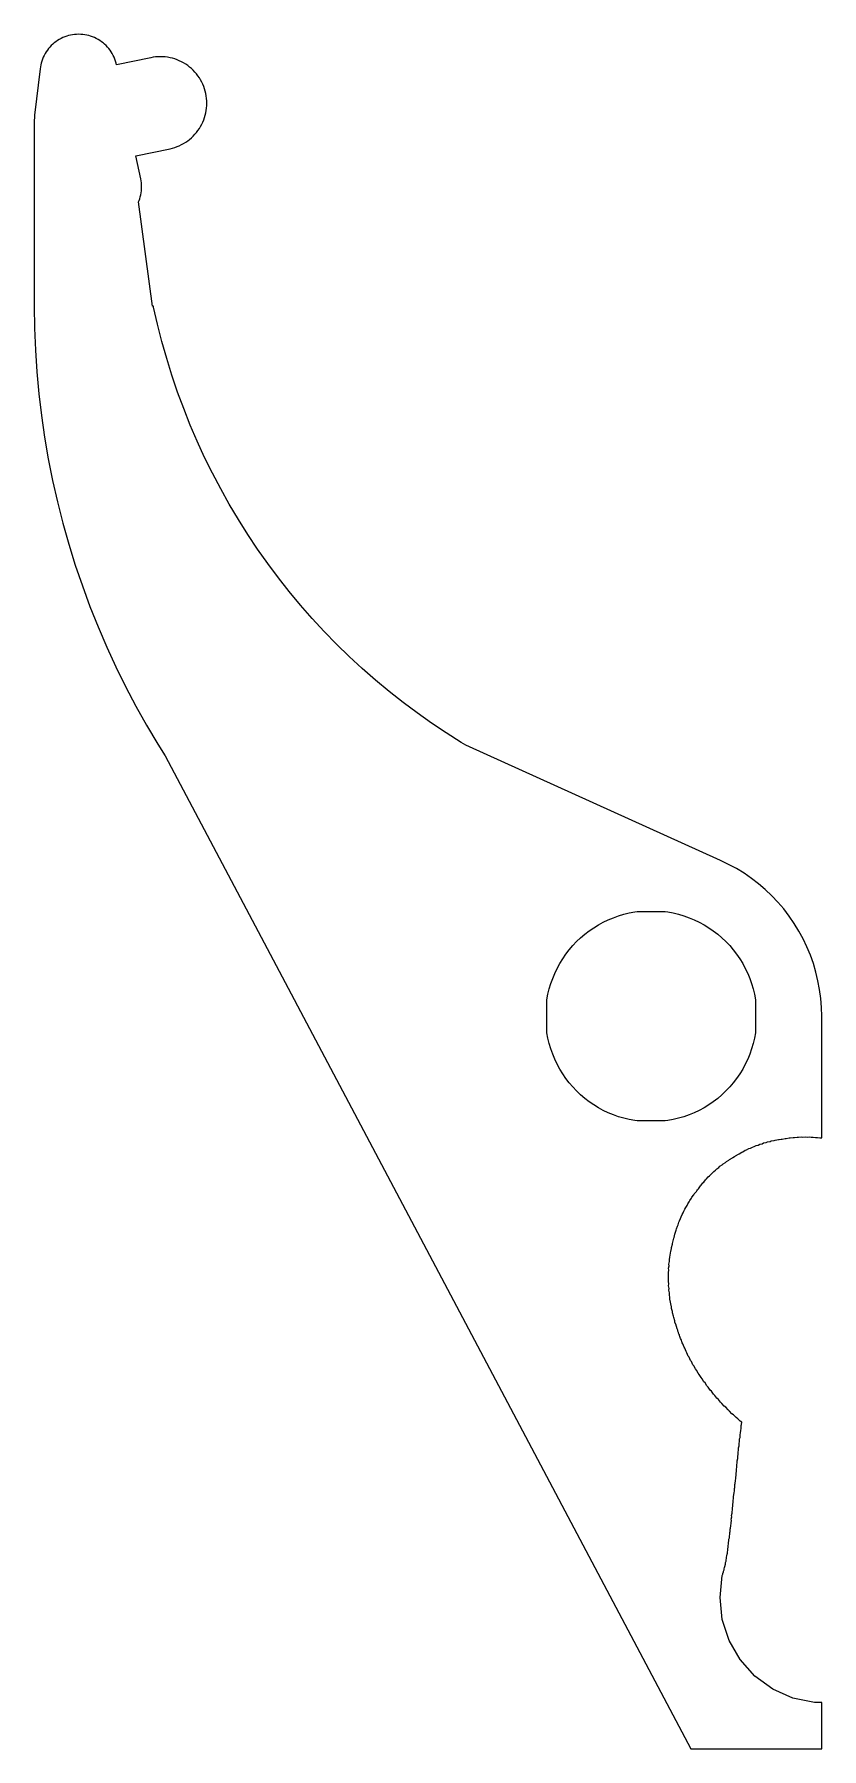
# Model space of a CAD drawing. Header units: metres. Extents: x -64 to 18, y -76 to 101.
import ezdxf

# ---------------------------------------------------------------- set-up
doc = ezdxf.new("R2010")
doc.units = ezdxf.units.M

msp = doc.modelspace()

# ---------------------------------------------------------------- linework, layer by layer
for p, q in [((-60.9314, 100.925), (-61.1155, 100.826)), ((-60.7424, 101.016), (-60.9314, 100.925)), ((-60.5489, 101.096), (-60.7424, 101.016)), ((-60.3515, 101.166), (-60.5489, 101.096)), ((-60.1507, 101.225), (-60.3515, 101.166)), ((-59.9471, 101.274), (-60.1507, 101.225)), ((-59.7412, 101.312), (-59.9471, 101.274)), ((-59.5336, 101.34), (-59.7412, 101.312)), ((-59.3248, 101.356), (-59.5336, 101.34)), ((-59.1155, 101.361), (-59.3248, 101.356)), ((-58.9061, 101.356), (-59.1155, 101.361)), ((-58.6973, 101.34), (-58.9061, 101.356)), ((-58.4897, 101.312), (-58.6973, 101.34)), ((-58.2838, 101.274), (-58.4897, 101.312)), ((-58.0802, 101.225), (-58.2838, 101.274)), ((-57.8794, 101.166), (-58.0802, 101.225)), ((-57.682, 101.096), (-57.8794, 101.166)), ((-57.4885, 101.016), (-57.682, 101.096)), ((-57.2995, 100.925), (-57.4885, 101.016)), ((-57.1155, 100.826), (-57.2995, 100.925)), ((-62.6795, 99.1774), (-62.7696, 98.9884)), ((-62.5796, 99.3614), (-62.6795, 99.1774)), ((-62.4701, 99.54), (-62.5796, 99.3614)), ((-62.3515, 99.7126), (-62.4701, 99.54)), ((-62.224, 99.8787), (-62.3515, 99.7126)), ((-62.088, 100.038), (-62.224, 99.8787)), ((-61.9439, 100.19), (-62.088, 100.038)), ((-61.792, 100.334), (-61.9439, 100.19)), ((-61.6327, 100.47), (-61.792, 100.334)), ((-61.4666, 100.598), (-61.6327, 100.47)), ((-61.294, 100.716), (-61.4666, 100.598)), ((-61.1155, 100.826), (-61.294, 100.716)), ((-56.9369, 100.716), (-57.1155, 100.826)), ((-56.7643, 100.598), (-56.9369, 100.716)), ((-56.5982, 100.47), (-56.7643, 100.598)), ((-56.4389, 100.334), (-56.5982, 100.47)), ((-56.287, 100.19), (-56.4389, 100.334)), ((-56.1429, 100.038), (-56.287, 100.19)), ((-56.0069, 99.8787), (-56.1429, 100.038)), ((-55.8794, 99.7126), (-56.0069, 99.8787)), ((-55.7608, 99.54), (-55.8794, 99.7126)), ((-55.6514, 99.3614), (-55.7608, 99.54)), ((-55.5514, 99.1774), (-55.6514, 99.3614)), ((-55.4613, 98.9884), (-55.5514, 99.1774)), ((-63.0935, 97.7796), (-63.6737, 93.0017)), ((-63.0662, 97.9872), (-63.0935, 97.7796)), ((-63.028, 98.1931), (-63.0662, 97.9872)), ((-62.9792, 98.3967), (-63.028, 98.1931)), ((-62.9197, 98.5975), (-62.9792, 98.3967)), ((-62.8498, 98.7949), (-62.9197, 98.5975)), ((-62.7696, 98.9884), (-62.8498, 98.7949)), ((-55.3811, 98.7949), (-55.4613, 98.9884)), ((-55.3112, 98.5975), (-55.3811, 98.7949)), ((-55.2518, 98.3967), (-55.3112, 98.5975)), ((-55.2029, 98.1931), (-55.2518, 98.3967)), ((-51.6815, 98.9416), (-55.2029, 98.1931)), ((-51.4344, 98.9874), (-51.6815, 98.9416)), ((-51.1853, 99.0202), (-51.4344, 98.9874)), ((-50.9348, 99.0399), (-51.1853, 99.0202)), ((-50.6836, 99.0465), (-50.9348, 99.0399)), ((-50.4323, 99.0399), (-50.6836, 99.0465)), ((-50.1818, 99.0202), (-50.4323, 99.0399)), ((-49.9327, 98.9874), (-50.1818, 99.0202)), ((-49.6856, 98.9416), (-49.9327, 98.9874)), ((-49.4412, 98.8829), (-49.6856, 98.9416)), ((-49.2003, 98.8115), (-49.4412, 98.8829)), ((-48.9634, 98.7276), (-49.2003, 98.8115)), ((-48.7312, 98.6315), (-48.9634, 98.7276)), ((-48.5044, 98.5233), (-48.7312, 98.6315)), ((-48.2836, 98.4034), (-48.5044, 98.5233)), ((-48.0693, 98.2721), (-48.2836, 98.4034)), ((-47.8622, 98.1297), (-48.0693, 98.2721)), ((-47.6628, 97.9768), (-47.8622, 98.1297)), ((-47.4717, 97.8136), (-47.6628, 97.9768)), ((-47.2894, 97.6406), (-47.4717, 97.8136)), ((-47.1165, 97.4583), (-47.2894, 97.6406)), ((-46.9533, 97.2672), (-47.1165, 97.4583)), ((-46.8003, 97.0678), (-46.9533, 97.2672)), ((-46.6579, 96.8607), (-46.8003, 97.0678)), ((-46.5266, 96.6465), (-46.6579, 96.8607)), ((-46.4067, 96.4256), (-46.5266, 96.6465)), ((-46.2985, 96.1988), (-46.4067, 96.4256)), ((-46.2024, 95.9666), (-46.2985, 96.1988)), ((-46.1185, 95.7297), (-46.2024, 95.9666)), ((-46.0471, 95.4888), (-46.1185, 95.7297)), ((-45.9885, 95.2444), (-46.0471, 95.4888)), ((-45.9427, 94.9973), (-45.9885, 95.2444)), ((-45.9099, 94.7482), (-45.9427, 94.9973)), ((-45.8901, 94.4977), (-45.9099, 94.7482)), ((-45.9099, 93.7447), (-45.8901, 93.9952)), ((-45.8836, 94.2465), (-45.8901, 94.4977)), ((-45.8901, 93.9952), (-45.8836, 94.2465)), ((-63.6934, 92.7512), (-63.7, 92.5)), ((-63.7, 92.5), (-63.7, 92.5)), ((-63.7, 92.5), (-63.7, 92.5)), ((-63.7, 92.5), (-63.7, 73.3)), ((-63.6737, 93.0017), (-63.6934, 92.7512)), ((-46.5266, 91.8465), (-46.4067, 92.0673)), ((-46.4067, 92.0673), (-46.2985, 92.2941)), ((-46.2985, 92.2941), (-46.2024, 92.5263)), ((-46.2024, 92.5263), (-46.1185, 92.7632)), ((-46.1185, 92.7632), (-46.0471, 93.0041)), ((-46.0471, 93.0041), (-45.9885, 93.2485)), ((-45.9885, 93.2485), (-45.9427, 93.4956)), ((-45.9427, 93.4956), (-45.9099, 93.7447)), ((-48.0693, 90.2208), (-47.8622, 90.3632)), ((-47.8622, 90.3632), (-47.6628, 90.5162)), ((-47.6628, 90.5162), (-47.4717, 90.6794)), ((-47.4717, 90.6794), (-47.2894, 90.8523)), ((-47.2894, 90.8523), (-47.1165, 91.0346)), ((-47.1165, 91.0346), (-46.9533, 91.2257)), ((-46.9533, 91.2257), (-46.8003, 91.4251)), ((-46.8003, 91.4251), (-46.6579, 91.6322)), ((-46.6579, 91.6322), (-46.5266, 91.8465)), ((-53.2069, 88.8029), (-49.6856, 89.5514)), ((-52.7079, 86.4553), (-53.2069, 88.8029)), ((-49.6856, 89.5514), (-49.4412, 89.61)), ((-49.4412, 89.61), (-49.2003, 89.6814)), ((-49.2003, 89.6814), (-48.9634, 89.7653)), ((-48.9634, 89.7653), (-48.7312, 89.8614)), ((-48.7312, 89.8614), (-48.5044, 89.9696)), ((-48.5044, 89.9696), (-48.2836, 90.0895)), ((-48.2836, 90.0895), (-48.0693, 90.2208)), ((-52.6698, 86.2494), (-52.7079, 86.4553)), ((-52.7079, 84.792), (-52.6698, 84.9979)), ((-52.6424, 86.0418), (-52.6698, 86.2494)), ((-52.6698, 84.9979), (-52.6424, 85.2056)), ((-52.626, 85.833), (-52.6424, 86.0418)), ((-52.6424, 85.2056), (-52.626, 85.4143)), ((-52.6205, 85.6237), (-52.626, 85.833)), ((-52.626, 85.4143), (-52.6205, 85.6237)), ((-52.9395, 84.0615), (-52.8862, 84.1902)), ((-51.5112, 73.3), (-52.9395, 84.0615)), ((-52.8862, 84.1902), (-52.8163, 84.3876)), ((-52.8163, 84.3876), (-52.7568, 84.5884)), ((-52.7568, 84.5884), (-52.7079, 84.792)), ((-63.7, 73.3), (-63.6704, 71.0357)), ((-63.7, 73.3), (-63.7, 73.3)), ((-51.3951, 73.3), (-51.5112, 73.3)), ((-51.3769, 73.2086), (-51.3951, 73.3)), ((-50.9742, 71.4289), (-51.3769, 73.2086)), ((-63.6704, 71.0357), (-63.5815, 68.7729)), ((-50.525, 69.6603), (-50.9742, 71.4289)), ((-50.0297, 67.9041), (-50.525, 69.6603)), ((-63.5815, 68.7729), (-63.4333, 66.5133)), ((-49.4886, 66.1615), (-50.0297, 67.9041)), ((-63.4333, 66.5133), (-63.2261, 64.2583)), ((-48.9021, 64.4337), (-49.4886, 66.1615)), ((-63.2261, 64.2583), (-62.96, 62.0095)), ((-48.2706, 62.7218), (-48.9021, 64.4337)), ((-62.96, 62.0095), (-62.635, 59.7684)), ((-47.5944, 61.027), (-48.2706, 62.7218)), ((-46.8741, 59.3505), (-47.5944, 61.027)), ((-62.635, 59.7684), (-62.2515, 57.5366)), ((-46.1102, 57.6934), (-46.8741, 59.3505)), ((-62.2515, 57.5366), (-61.8098, 55.3156)), ((-45.3032, 56.0569), (-46.1102, 57.6934)), ((-61.8098, 55.3156), (-61.31, 53.107)), ((-44.4536, 54.442), (-45.3032, 56.0569)), ((-61.31, 53.107), (-60.7526, 50.9122)), ((-43.562, 52.85), (-44.4536, 54.442)), ((-42.629, 51.2819), (-43.562, 52.85)), ((-60.7526, 50.9122), (-60.1379, 48.7327)), ((-41.6553, 49.7387), (-42.629, 51.2819)), ((-40.6416, 48.2215), (-41.6553, 49.7387)), ((-60.1379, 48.7327), (-59.4664, 46.57)), ((-39.5885, 46.7314), (-40.6416, 48.2215)), ((-59.4664, 46.57), (-58.7385, 44.4257)), ((-38.4967, 45.2693), (-39.5885, 46.7314)), ((-58.7385, 44.4257), (-57.9547, 42.3012)), ((-37.3671, 43.8364), (-38.4967, 45.2693)), ((-36.2003, 42.4335), (-37.3671, 43.8364)), ((-57.9547, 42.3012), (-57.1156, 40.1979)), ((-34.9972, 41.0616), (-36.2003, 42.4335)), ((-33.7586, 39.7217), (-34.9972, 41.0616)), ((-57.1156, 40.1979), (-56.2217, 38.1173)), ((-32.4853, 38.4147), (-33.7586, 39.7217)), ((-56.2217, 38.1173), (-55.2736, 36.0608)), ((-31.1783, 37.1414), (-32.4853, 38.4147)), ((-55.2736, 36.0608), (-54.2721, 34.0298)), ((-29.8384, 35.9028), (-31.1783, 37.1414)), ((-28.4665, 34.6997), (-29.8384, 35.9028)), ((-54.2721, 34.0298), (-53.2177, 32.0258)), ((-27.0636, 33.5329), (-28.4665, 34.6997)), ((-53.2177, 32.0258), (-52.1112, 30.05)), ((-25.6307, 32.4033), (-27.0636, 33.5329)), ((-24.1686, 31.3115), (-25.6307, 32.4033)), ((-22.6785, 30.2584), (-24.1686, 31.3115)), ((-21.1613, 29.2447), (-22.6785, 30.2584)), ((-52.1112, 30.05), (-50.9534, 28.1039)), ((-19.6181, 28.271), (-21.1613, 29.2447)), ((-50.9534, 28.1039), (-50.1943, 26.9009)), ((-50.1943, 26.9009), (4.1, -75.6)), ((-19.1509, 27.993), (-19.6181, 28.271)), ((7.15856, 16.0784), (-19.1509, 27.993)), ((7.99023, 15.6817), (7.15856, 16.0784)), ((8.8, 15.242), (7.99023, 15.6817)), ((9.58565, 14.7606), (8.8, 15.242)), ((10.345, 14.2387), (9.58565, 14.7606)), ((11.076, 13.6778), (10.345, 14.2387)), ((11.7767, 13.0793), (11.076, 13.6778)), ((12.4451, 12.4451), (11.7767, 13.0793)), ((13.0793, 11.7767), (12.4451, 12.4451)), ((-2.82113, 10.5286), (-2.26624, 10.6618)), ((-2.26624, 10.6618), (-1.70514, 10.7658)), ((-1.70514, 10.7658), (-1.44538, 10.8)), ((-1.44538, 10.8), (1.44538, 10.8)), ((1.44538, 10.8), (1.70514, 10.7658)), ((1.70514, 10.7658), (2.26624, 10.6618)), ((2.26624, 10.6618), (2.82113, 10.5286)), ((13.6778, 11.076), (13.0793, 11.7767)), ((14.2387, 10.345), (13.6778, 11.076)), ((-6.40686, 8.81828), (-5.93657, 9.14151)), ((-5.93657, 9.14151), (-5.45, 9.43968)), ((-5.45, 9.43968), (-4.9485, 9.71197)), ((-4.9485, 9.71197), (-4.43343, 9.95765)), ((-4.43343, 9.95765), (-3.90621, 10.176)), ((-3.90621, 10.176), (-3.36829, 10.3665)), ((-3.36829, 10.3665), (-2.82113, 10.5286)), ((2.82113, 10.5286), (3.36829, 10.3665)), ((3.36829, 10.3665), (3.90621, 10.176)), ((3.90621, 10.176), (4.43343, 9.95765)), ((4.43343, 9.95765), (4.9485, 9.71197)), ((4.9485, 9.71197), (5.45, 9.43968)), ((5.45, 9.43968), (5.93657, 9.14151)), ((5.93657, 9.14151), (6.40686, 8.81828)), ((14.7606, 9.58565), (14.2387, 10.345)), ((15.242, 8.8), (14.7606, 9.58565)), ((-8.47089, 6.85959), (-8.10028, 7.29352)), ((-8.10028, 7.29352), (-7.70746, 7.70746)), ((-7.70746, 7.70746), (-7.29352, 8.10028)), ((-7.29352, 8.10028), (-6.85959, 8.47089)), ((-6.85959, 8.47089), (-6.40686, 8.81828)), ((6.40686, 8.81828), (6.85959, 8.47089)), ((6.85959, 8.47089), (7.29352, 8.10028)), ((7.29352, 8.10028), (7.70746, 7.70746)), ((7.70746, 7.70746), (8.10028, 7.29352)), ((8.10028, 7.29352), (8.47089, 6.85959)), ((15.6817, 7.99023), (15.242, 8.8)), ((16.0784, 7.15856), (15.6817, 7.99023)), ((16.431, 6.30728), (16.0784, 7.15856)), ((-9.71197, 4.9485), (-9.43968, 5.45)), ((-9.43968, 5.45), (-9.14151, 5.93657)), ((-9.14151, 5.93657), (-8.81828, 6.40686)), ((-8.81828, 6.40686), (-8.47089, 6.85959)), ((8.47089, 6.85959), (8.81828, 6.40686)), ((8.81828, 6.40686), (9.14151, 5.93657)), ((9.14151, 5.93657), (9.43968, 5.45)), ((9.43968, 5.45), (9.71197, 4.9485)), ((16.7386, 5.4387), (16.431, 6.30728)), ((17.0003, 4.55521), (16.7386, 5.4387)), ((-10.3665, 3.36829), (-10.176, 3.90621)), ((-10.176, 3.90621), (-9.95765, 4.43343)), ((-9.95765, 4.43343), (-9.71197, 4.9485)), ((9.71197, 4.9485), (9.95765, 4.43343)), ((9.95765, 4.43343), (10.176, 3.90621)), ((10.176, 3.90621), (10.3665, 3.36829)), ((17.2154, 3.65925), (17.0003, 4.55521)), ((17.3833, 2.75325), (17.2154, 3.65925)), ((-10.7658, 1.70514), (-10.6618, 2.26624)), ((-10.6618, 2.26624), (-10.5286, 2.82113)), ((-10.5286, 2.82113), (-10.3665, 3.36829)), ((10.3665, 3.36829), (10.5286, 2.82113)), ((10.5286, 2.82113), (10.6618, 2.26624)), ((10.6618, 2.26624), (10.7658, 1.70514)), ((17.5036, 1.8397), (17.3833, 2.75325)), ((17.5759, 0.92111), (17.5036, 1.8397)), ((-10.775, 1.63528), (-10.7658, 1.70514)), ((-10.775, -1.63528), (-10.775, 1.63528)), ((10.7658, 1.70514), (10.775, 1.63528)), ((10.775, 1.63528), (10.775, -1.63528)), ((17.6, 0), (17.5759, 0.92111)), ((17.6, -12.5597), (17.6, 0)), ((-10.7658, -1.70514), (-10.775, -1.63528)), ((-10.6618, -2.26624), (-10.7658, -1.70514)), ((10.7658, -1.70514), (10.6618, -2.26624)), ((10.775, -1.63528), (10.7658, -1.70514)), ((-10.5286, -2.82113), (-10.6618, -2.26624)), ((-10.3665, -3.36829), (-10.5286, -2.82113)), ((-10.176, -3.90621), (-10.3665, -3.36829)), ((10.3665, -3.36829), (10.176, -3.90621)), ((10.5286, -2.82113), (10.3665, -3.36829)), ((10.6618, -2.26624), (10.5286, -2.82113)), ((-9.95765, -4.43343), (-10.176, -3.90621)), ((-9.71197, -4.9485), (-9.95765, -4.43343)), ((-9.43968, -5.45), (-9.71197, -4.9485)), ((9.71197, -4.9485), (9.43968, -5.45)), ((9.95765, -4.43343), (9.71197, -4.9485)), ((10.176, -3.90621), (9.95765, -4.43343)), ((-9.14151, -5.93657), (-9.43968, -5.45)), ((-8.81828, -6.40686), (-9.14151, -5.93657)), ((-8.47089, -6.85959), (-8.81828, -6.40686)), ((-8.10028, -7.29352), (-8.47089, -6.85959)), ((8.47089, -6.85959), (8.10028, -7.29352)), ((8.81828, -6.40686), (8.47089, -6.85959)), ((9.14151, -5.93657), (8.81828, -6.40686)), ((9.43968, -5.45), (9.14151, -5.93657)), ((-7.70746, -7.70746), (-8.10028, -7.29352)), ((-7.29352, -8.10028), (-7.70746, -7.70746)), ((-6.85959, -8.47089), (-7.29352, -8.10028)), ((-6.40686, -8.81828), (-6.85959, -8.47089)), ((-5.93657, -9.14151), (-6.40686, -8.81828)), ((6.40686, -8.81828), (5.93657, -9.14151)), ((6.85959, -8.47089), (6.40686, -8.81828)), ((7.29352, -8.10028), (6.85959, -8.47089)), ((7.70746, -7.70746), (7.29352, -8.10028)), ((8.10028, -7.29352), (7.70746, -7.70746)), ((-5.45, -9.43968), (-5.93657, -9.14151)), ((-4.9485, -9.71197), (-5.45, -9.43968)), ((-4.43343, -9.95765), (-4.9485, -9.71197)), ((-3.90621, -10.176), (-4.43343, -9.95765)), ((-3.36829, -10.3665), (-3.90621, -10.176)), ((-2.82113, -10.5286), (-3.36829, -10.3665)), ((-2.26624, -10.6618), (-2.82113, -10.5286)), ((2.82113, -10.5286), (2.26624, -10.6618)), ((3.36829, -10.3665), (2.82113, -10.5286)), ((3.90621, -10.176), (3.36829, -10.3665)), ((4.43343, -9.95765), (3.90621, -10.176)), ((4.9485, -9.71197), (4.43343, -9.95765)), ((5.45, -9.43968), (4.9485, -9.71197)), ((5.93657, -9.14151), (5.45, -9.43968)), ((-1.70514, -10.7658), (-2.26624, -10.6618)), ((-1.44538, -10.8), (-1.70514, -10.7658)), ((1.44538, -10.8), (-1.44538, -10.8)), ((1.70514, -10.7658), (1.44538, -10.8)), ((2.26624, -10.6618), (1.70514, -10.7658)), ((9.08031, -14.195), (9.3533, -14.0244)), ((9.3533, -14.0244), (9.45686, -13.9867)), ((9.45686, -13.9867), (9.71255, -13.8351)), ((9.71255, -13.8351), (9.8407, -13.7918)), ((9.8407, -13.7918), (10.0784, -13.6582)), ((10.0784, -13.6582), (10.2315, -13.6105)), ((10.2315, -13.6105), (10.4506, -13.4939)), ((10.4506, -13.4939), (10.6288, -13.4428)), ((10.6288, -13.4428), (10.8289, -13.3424)), ((10.8289, -13.3424), (11.0324, -13.2891)), ((11.0324, -13.2891), (11.2128, -13.2037)), ((11.2128, -13.2037), (11.4418, -13.1494)), ((11.4418, -13.1494), (11.602, -13.0781)), ((11.602, -13.0781), (11.8566, -13.024)), ((11.8566, -13.024), (11.9963, -12.9656)), ((11.9963, -12.9656), (12.2766, -12.9128)), ((12.2766, -12.9128), (12.3954, -12.8664)), ((12.3954, -12.8664), (12.7012, -12.8162)), ((12.7012, -12.8162), (12.7987, -12.7807)), ((12.7987, -12.7807), (13.1302, -12.7341)), ((13.1302, -12.7341), (13.2061, -12.7085)), ((13.2061, -12.7085), (13.3961, -12.6862)), ((13.3961, -12.6862), (13.4301, -12.6782)), ((13.4301, -12.6782), (13.4737, -12.6772)), ((13.4737, -12.6772), (13.5057, -12.6734)), ((13.5057, -12.6734), (13.831, -12.6043)), ((13.831, -12.6043), (13.9146, -12.6043)), ((13.9146, -12.6043), (14.2357, -12.5438)), ((14.2357, -12.5438), (14.3431, -12.5463)), ((14.3431, -12.5463), (14.6439, -12.4969)), ((14.6439, -12.4969), (14.7747, -12.503)), ((14.7747, -12.503), (15.0553, -12.4635)), ((15.0553, -12.4635), (15.2093, -12.4743)), ((15.2093, -12.4743), (15.4695, -12.4439)), ((15.4695, -12.4439), (15.6463, -12.4604)), ((15.6463, -12.4604), (15.8861, -12.438)), ((15.8861, -12.438), (16.0855, -12.4613)), ((16.0855, -12.4613), (16.3049, -12.446)), ((16.3049, -12.446), (16.5264, -12.4771)), ((16.5264, -12.4771), (16.7254, -12.4679)), ((16.7254, -12.4679), (16.9685, -12.5078)), ((16.9685, -12.5078), (17.1474, -12.5037)), ((17.1474, -12.5037), (17.4117, -12.5534)), ((17.4117, -12.5534), (17.5704, -12.5534)), ((17.5704, -12.5534), (17.6, -12.5597)), ((6.47498, -16.0045), (6.64424, -15.8815)), ((6.64424, -15.8815), (6.78179, -15.7357)), ((6.78179, -15.7357), (6.97386, -15.6029)), ((6.97386, -15.6029), (7.09717, -15.4782)), ((7.09717, -15.4782), (7.31267, -15.3364)), ((7.31267, -15.3364), (7.42084, -15.232)), ((7.42084, -15.232), (7.66037, -15.0823)), ((7.66037, -15.0823), (7.75251, -14.9974)), ((7.75251, -14.9974), (8.01661, -14.8408)), ((8.01661, -14.8408), (8.09188, -14.7746)), ((8.09188, -14.7746), (8.38106, -14.612)), ((8.38106, -14.612), (8.43865, -14.5637)), ((8.43865, -14.5637), (8.60237, -14.4767)), ((8.60237, -14.4767), (8.65598, -14.4396)), ((8.65598, -14.4396), (8.71141, -14.4165)), ((8.71141, -14.4165), (9.00101, -14.226)), ((9.00101, -14.226), (9.08031, -14.195)), ((4.87697, -17.7935), (5.07919, -17.5082)), ((5.07919, -17.5082), (5.14499, -17.4476)), ((5.14499, -17.4476), (5.33903, -17.1869)), ((5.33903, -17.1869), (5.424, -17.1122)), ((5.424, -17.1122), (5.60878, -16.8757)), ((5.60878, -16.8757), (5.71372, -16.7876)), ((5.71372, -16.7876), (5.88821, -16.5747)), ((5.88821, -16.5747), (6.01387, -16.4741)), ((6.01387, -16.4741), (6.17703, -16.2842)), ((6.17703, -16.2842), (6.32414, -16.172)), ((6.32414, -16.172), (6.47498, -16.0045)), ((3.69462, -19.5219), (3.76133, -19.3672)), ((3.76133, -19.3672), (3.91771, -19.1466)), ((3.91771, -19.1466), (3.97827, -19.0147)), ((3.97827, -19.0147), (4.15255, -18.7806)), ((4.15255, -18.7806), (4.20586, -18.6713)), ((4.20586, -18.6713), (4.39889, -18.4243)), ((4.39889, -18.4243), (4.44388, -18.3372)), ((4.44388, -18.3372), (4.65648, -18.0778)), ((4.65648, -18.0778), (4.69208, -18.0127)), ((4.69208, -18.0127), (4.78744, -17.9017)), ((4.78744, -17.9017), (4.82953, -17.8393)), ((4.82953, -17.8393), (4.87697, -17.7935)), ((2.84438, -21.2556), (2.92434, -21.1093)), ((2.92434, -21.1093), (3.0047, -20.862)), ((3.0047, -20.862), (3.09816, -20.7001)), ((3.09816, -20.7001), (3.17676, -20.4761)), ((3.17676, -20.4761), (3.28462, -20.2989)), ((3.28462, -20.2989), (3.36036, -20.0982)), ((3.36036, -20.0982), (3.48352, -19.9061)), ((3.48352, -19.9061), (3.55529, -19.7284)), ((3.55529, -19.7284), (3.69462, -19.5219)), ((2.26865, -23.1786), (2.3244, -22.9005)), ((2.3244, -22.9005), (2.3594, -22.8194)), ((2.3594, -22.8194), (2.43583, -22.4793)), ((2.43583, -22.4793), (2.48071, -22.3815)), ((2.48071, -22.3815), (2.55976, -22.0645)), ((2.55976, -22.0645), (2.61543, -21.9504)), ((2.61543, -21.9504), (2.69601, -21.6565)), ((2.69601, -21.6565), (2.76337, -21.5262)), ((2.76337, -21.5262), (2.84438, -21.2556)), ((1.93449, -24.8459), (1.93616, -24.7025)), ((1.93616, -24.7025), (2.00414, -24.4)), ((2.00414, -24.4), (2.00849, -24.2755)), ((2.00849, -24.2755), (2.0873, -23.9594)), ((2.0873, -23.9594), (2.09343, -23.8541)), ((2.09343, -23.8541), (2.18383, -23.5244)), ((2.18383, -23.5244), (2.19084, -23.4386)), ((2.19084, -23.4386), (2.26865, -23.1786)), ((1.77581, -26.46), (1.80779, -26.2115)), ((1.79334, -26.6748), (1.77581, -26.46)), ((1.79628, -26.0139), (1.8362, -25.752)), ((1.80779, -26.2115), (1.79628, -26.0139)), ((1.82992, -25.572), (1.87847, -25.2967)), ((1.8362, -25.752), (1.82992, -25.572)), ((1.87659, -25.1348), (1.93449, -24.8459)), ((1.87847, -25.2967), (1.87659, -25.1348)), ((1.76861, -26.9101), (1.79334, -26.6748)), ((1.79294, -27.1417), (1.76861, -26.9101)), ((1.7748, -27.3639), (1.79294, -27.1417)), ((1.80667, -27.6116), (1.7748, -27.3639)), ((1.79448, -27.8211), (1.80667, -27.6116)), ((1.83461, -28.0844), (1.79448, -27.8211)), ((1.82774, -28.2812), (1.83461, -28.0844)), ((1.87682, -28.5595), (1.82774, -28.2812)), ((1.87467, -28.744), (1.87682, -28.5595)), ((1.93335, -29.0367), (1.87467, -28.744)), ((1.93536, -29.2091), (1.93335, -29.0367)), ((2.00426, -29.5156), (1.93536, -29.2091)), ((2.00987, -29.6762), (2.00426, -29.5156)), ((2.08958, -29.9959), (2.00987, -29.6762)), ((2.09826, -30.1449), (2.08958, -29.9959)), ((2.18933, -30.4771), (2.09826, -30.1449)), ((2.20059, -30.615), (2.18933, -30.4771)), ((2.30354, -30.9589), (2.20059, -30.615)), ((2.31691, -31.086), (2.30354, -30.9589)), ((2.43223, -31.4409), (2.31691, -31.086)), ((2.44725, -31.5576), (2.43223, -31.4409)), ((2.55687, -31.8701), (2.44725, -31.5576)), ((2.56114, -31.8872), (2.55687, -31.8701)), ((2.56733, -31.8999), (2.56114, -31.8872)), ((2.57538, -31.9228), (2.56733, -31.8999)), ((2.59165, -32.0296), (2.57538, -31.9228)), ((2.67722, -32.2564), (2.59165, -32.0296)), ((2.70083, -32.3425), (2.67722, -32.2564)), ((2.73313, -32.405), (2.70083, -32.3425)), ((2.75012, -32.5014), (2.73313, -32.405)), ((2.80891, -32.6469), (2.75012, -32.5014)), ((2.85413, -32.798), (2.80891, -32.6469)), ((2.90103, -32.8837), (2.85413, -32.798)), ((2.91096, -32.9143), (2.90103, -32.8837)), ((2.92269, -32.9728), (2.91096, -32.9143)), ((2.95222, -33.0413), (2.92269, -32.9728)), ((3.02107, -33.2532), (2.95222, -33.0413)), ((3.07475, -33.3462), (3.02107, -33.2532)), ((3.20165, -33.7079), (3.07475, -33.3462)), ((3.26226, -33.8074), (3.20165, -33.7079)), ((3.39588, -34.1616), (3.26226, -33.8074)), ((3.46354, -34.2672), (3.39588, -34.1616)), ((3.60375, -34.6142), (3.46354, -34.2672)), ((3.67853, -34.7251), (3.60375, -34.6142)), ((3.82525, -35.0652), (3.67853, -34.7251)), ((3.9072, -35.1808), (3.82525, -35.0652)), ((4.06036, -35.5143), (3.9072, -35.1808)), ((4.14948, -35.634), (4.06036, -35.5143)), ((4.30905, -35.9612), (4.14948, -35.634)), ((4.40533, -36.0844), (4.30905, -35.9612)), ((4.57129, -36.4055), (4.40533, -36.0844)), ((4.67467, -36.5316), (4.57129, -36.4055)), ((4.84703, -36.8469), (4.67467, -36.5316)), ((4.95741, -36.9754), (4.84703, -36.8469)), ((5.13622, -37.2851), (4.95741, -36.9754)), ((5.25349, -37.4153), (5.13622, -37.2851)), ((5.43881, -37.7197), (5.25349, -37.4153)), ((5.5628, -37.8512), (5.43881, -37.7197)), ((5.75471, -38.1505), (5.5628, -37.8512)), ((5.88526, -38.2825), (5.75471, -38.1505)), ((6.08387, -38.577), (5.88526, -38.2825)), ((6.22075, -38.7092), (6.08387, -38.577)), ((6.42619, -38.999), (6.22075, -38.7092)), ((6.56916, -39.1308), (6.42619, -38.999)), ((6.78158, -39.4161), (6.56916, -39.1308)), ((6.93037, -39.547), (6.78158, -39.4161)), ((7.14996, -39.828), (6.93037, -39.547)), ((7.30427, -39.9575), (7.14996, -39.828)), ((7.5312, -40.2344), (7.30427, -39.9575)), ((7.69071, -40.3621), (7.5312, -40.2344)), ((7.9252, -40.635), (7.69071, -40.3621)), ((8.08956, -40.7604), (7.9252, -40.635)), ((8.33184, -41.0294), (8.08956, -40.7604)), ((8.50067, -41.1521), (8.33184, -41.0294)), ((8.75099, -41.4174), (8.50067, -41.1521)), ((8.9239, -41.537), (8.75099, -41.4174)), ((9.18251, -41.7986), (8.9239, -41.537)), ((9.34769, -41.9073), (9.18251, -41.7986)), ((9.27389, -42.5736), (9.29727, -42.2391)), ((9.29727, -42.2391), (9.32989, -42.1254)), ((9.32989, -42.1254), (9.34769, -41.9073)), ((9.06581, -44.3423), (9.07172, -44.0883)), ((9.07172, -44.0883), (9.11545, -43.9038)), ((9.11545, -43.9038), (9.12501, -43.6299)), ((9.12501, -43.6299), (9.16667, -43.4629)), ((9.16667, -43.4629), (9.18036, -43.1689)), ((9.18036, -43.1689), (9.21948, -43.0194)), ((9.21948, -43.0194), (9.23778, -42.7053)), ((9.23778, -42.7053), (9.27389, -42.5736)), ((8.87888, -45.8946), (8.92634, -45.6426)), ((8.88299, -46.0709), (8.87888, -45.8946)), ((8.92407, -45.4472), (8.97126, -45.2117)), ((8.92634, -45.6426), (8.92407, -45.4472)), ((8.97126, -44.997), (9.01775, -44.7783)), ((8.97126, -45.2117), (8.97126, -44.997)), ((9.01775, -44.7783), (9.02048, -44.544)), ((9.02048, -44.544), (9.06581, -44.3423)), ((8.71034, -47.8723), (8.72509, -47.7577)), ((8.71793, -47.6553), (8.76224, -47.34)), ((8.72509, -47.7577), (8.71793, -47.6553)), ((8.75523, -47.2196), (8.80094, -46.9197)), ((8.76224, -47.34), (8.75523, -47.2196)), ((8.79448, -46.7808), (8.84119, -46.4966)), ((8.80094, -46.9197), (8.79448, -46.7808)), ((8.83569, -46.3392), (8.88299, -46.0709)), ((8.84119, -46.4966), (8.83569, -46.3392)), ((8.50184, -49.5625), (8.53831, -49.4086)), ((8.53831, -49.4086), (8.54701, -49.1594)), ((8.54701, -49.1594), (8.58148, -49.0212)), ((8.58148, -49.0212), (8.59395, -48.7533)), ((8.59395, -48.7533), (8.62598, -48.6309)), ((8.62598, -48.6309), (8.64269, -48.3441)), ((8.64269, -48.3441), (8.67184, -48.2378)), ((8.67184, -48.2378), (8.69322, -47.932)), ((8.69322, -47.932), (8.71034, -47.8723)), ((8.30211, -51.5305), (8.34233, -51.3024)), ((8.33863, -51.1433), (8.3789, -50.9295)), ((8.34233, -51.3024), (8.33863, -51.1433)), ((8.37684, -50.7529), (8.41678, -50.5537)), ((8.3789, -50.9295), (8.37684, -50.7529)), ((8.41678, -50.3592), (8.45597, -50.1749)), ((8.41678, -50.5537), (8.41678, -50.3592)), ((8.45597, -50.1749), (8.45844, -49.9624)), ((8.45844, -49.9624), (8.49647, -49.7932)), ((8.49647, -49.7932), (8.50184, -49.5625)), ((8.14594, -53.1653), (8.15898, -52.9415)), ((8.15898, -52.9415), (8.18906, -52.8317)), ((8.18906, -52.8317), (8.20594, -52.5903)), ((8.20594, -52.5903), (8.22192, -52.5346)), ((8.22192, -52.5346), (8.24039, -52.4032)), ((8.23409, -52.2951), (8.27308, -52.0393)), ((8.24039, -52.4032), (8.23409, -52.2951)), ((8.26727, -51.9145), (8.30706, -51.6723)), ((8.27308, -52.0393), (8.26727, -51.9145)), ((8.30706, -51.6723), (8.30211, -51.5305)), ((7.90772, -54.9775), (7.94604, -54.7863)), ((7.94604, -54.6467), (7.98396, -54.4684)), ((7.94604, -54.7863), (7.94604, -54.6467)), ((7.98396, -54.4684), (7.98577, -54.3125)), ((7.98577, -54.3125), (8.02289, -54.1473)), ((8.02289, -54.1473), (8.02691, -53.9748)), ((8.02691, -53.9748), (8.06287, -53.8231)), ((8.06287, -53.8231), (8.06948, -53.6337)), ((8.06948, -53.6337), (8.10388, -53.4958)), ((8.10388, -53.4958), (8.1135, -53.2893)), ((8.1135, -53.2893), (8.14594, -53.1653)), ((7.63548, -56.6667), (7.65534, -56.5459)), ((7.65534, -56.5459), (7.67659, -56.4915)), ((7.67659, -56.4915), (7.68249, -56.3903)), ((7.68249, -56.3903), (7.72215, -56.2456)), ((7.72215, -56.2456), (7.73197, -56.1051)), ((7.73197, -56.1051), (7.76982, -55.9732)), ((7.76982, -55.9732), (7.78261, -55.8165)), ((7.78261, -55.8165), (7.81824, -55.6975)), ((7.81824, -55.6975), (7.8344, -55.5244)), ((7.8344, -55.5244), (7.86743, -55.4186)), ((7.86743, -55.4186), (7.87233, -55.3719)), ((7.87076, -55.3048), (7.90915, -55.101)), ((7.87233, -55.3719), (7.87076, -55.3048)), ((7.90915, -55.101), (7.90772, -54.9775)), ((7.1, -60), (7.33819, -57.7338)), ((7.33819, -57.7338), (7.39246, -57.5667)), ((7.39246, -57.5667), (7.39989, -57.5032)), ((7.39989, -57.5032), (7.45226, -57.3482)), ((7.45226, -57.3482), (7.46243, -57.2691)), ((7.46243, -57.2691), (7.51252, -57.1264)), ((7.51252, -57.1264), (7.52585, -57.0315)), ((7.52585, -57.0315), (7.57325, -56.9013)), ((7.57325, -56.9013), (7.59014, -56.7905)), ((7.59014, -56.7905), (7.63403, -56.6741)), ((7.63403, -56.6741), (7.63413, -56.6719)), ((7.63413, -56.6719), (7.63548, -56.6667)), ((7.33819, -62.2662), (7.1, -60)), ((7.1, -60), (7.1, -60)), ((7.1, -60), (7.1, -60)), ((8.04235, -64.4334), (7.33819, -62.2662)), ((7.33819, -62.2662), (7.33819, -62.2662)), ((9.18172, -66.4069), (8.04235, -64.4334)), ((10.7065, -68.1003), (9.18172, -66.4069)), ((12.55, -69.4397), (10.7065, -68.1003)), ((14.6317, -70.3665), (12.55, -69.4397)), ((16.8606, -70.8403), (14.6317, -70.3665)), ((17.6, -70.8403), (16.8606, -70.8403)), ((17.6, -75.6), (17.6, -70.8403)), ((4.1, -75.6), (17.6, -75.6))]:
    msp.add_line(p, q)

doc.saveas('drawing.dxf')
